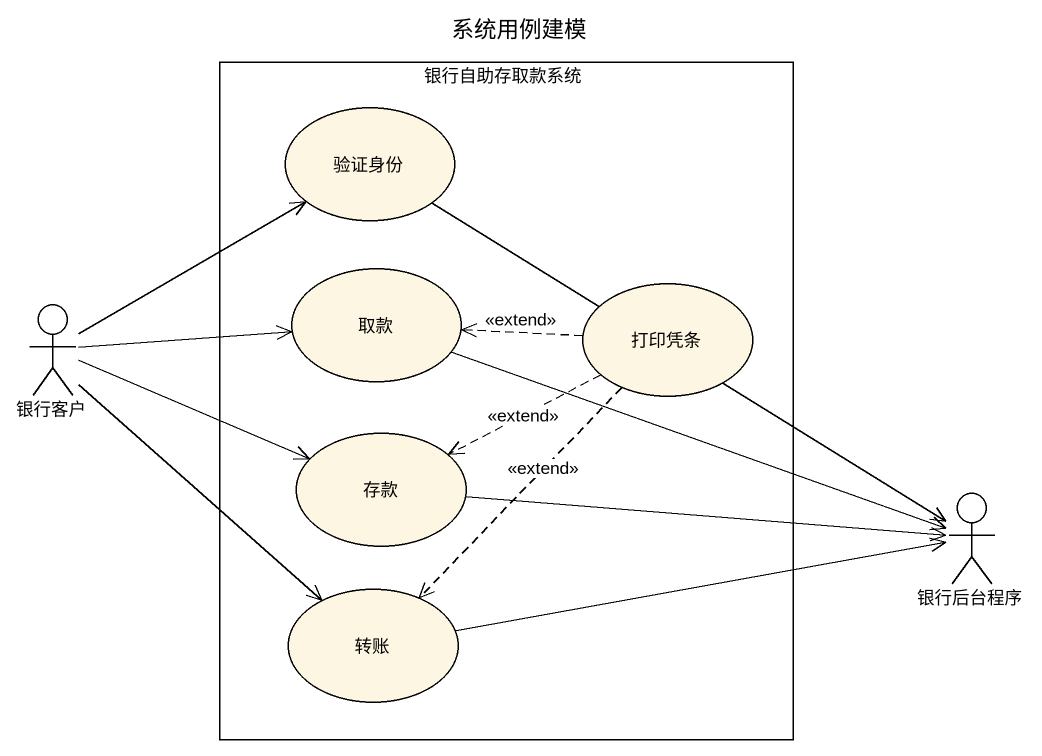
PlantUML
@startuml
title 系统用例建模
rectangle 银行自助存取款系统 {
  usecase 验证身份
  usecase 取款
  usecase 打印凭条
  usecase 存款
  usecase 转账
}
actor 银行客户
actor 银行后台程序
验证身份 --> 银行后台程序
银行客户 -up-> 验证身份
银行客户 -right-> 取款
银行客户 -right-> 存款
银行客户 --> 转账
取款 -right-> 银行后台程序
打印凭条 .left.> 取款 : <<extend>>
打印凭条 .left.> 存款 : <<extend>>
打印凭条 ..> 转账 : <<extend>>
存款 -right-> 银行后台程序
转账 -right-> 银行后台程序
@enduml
